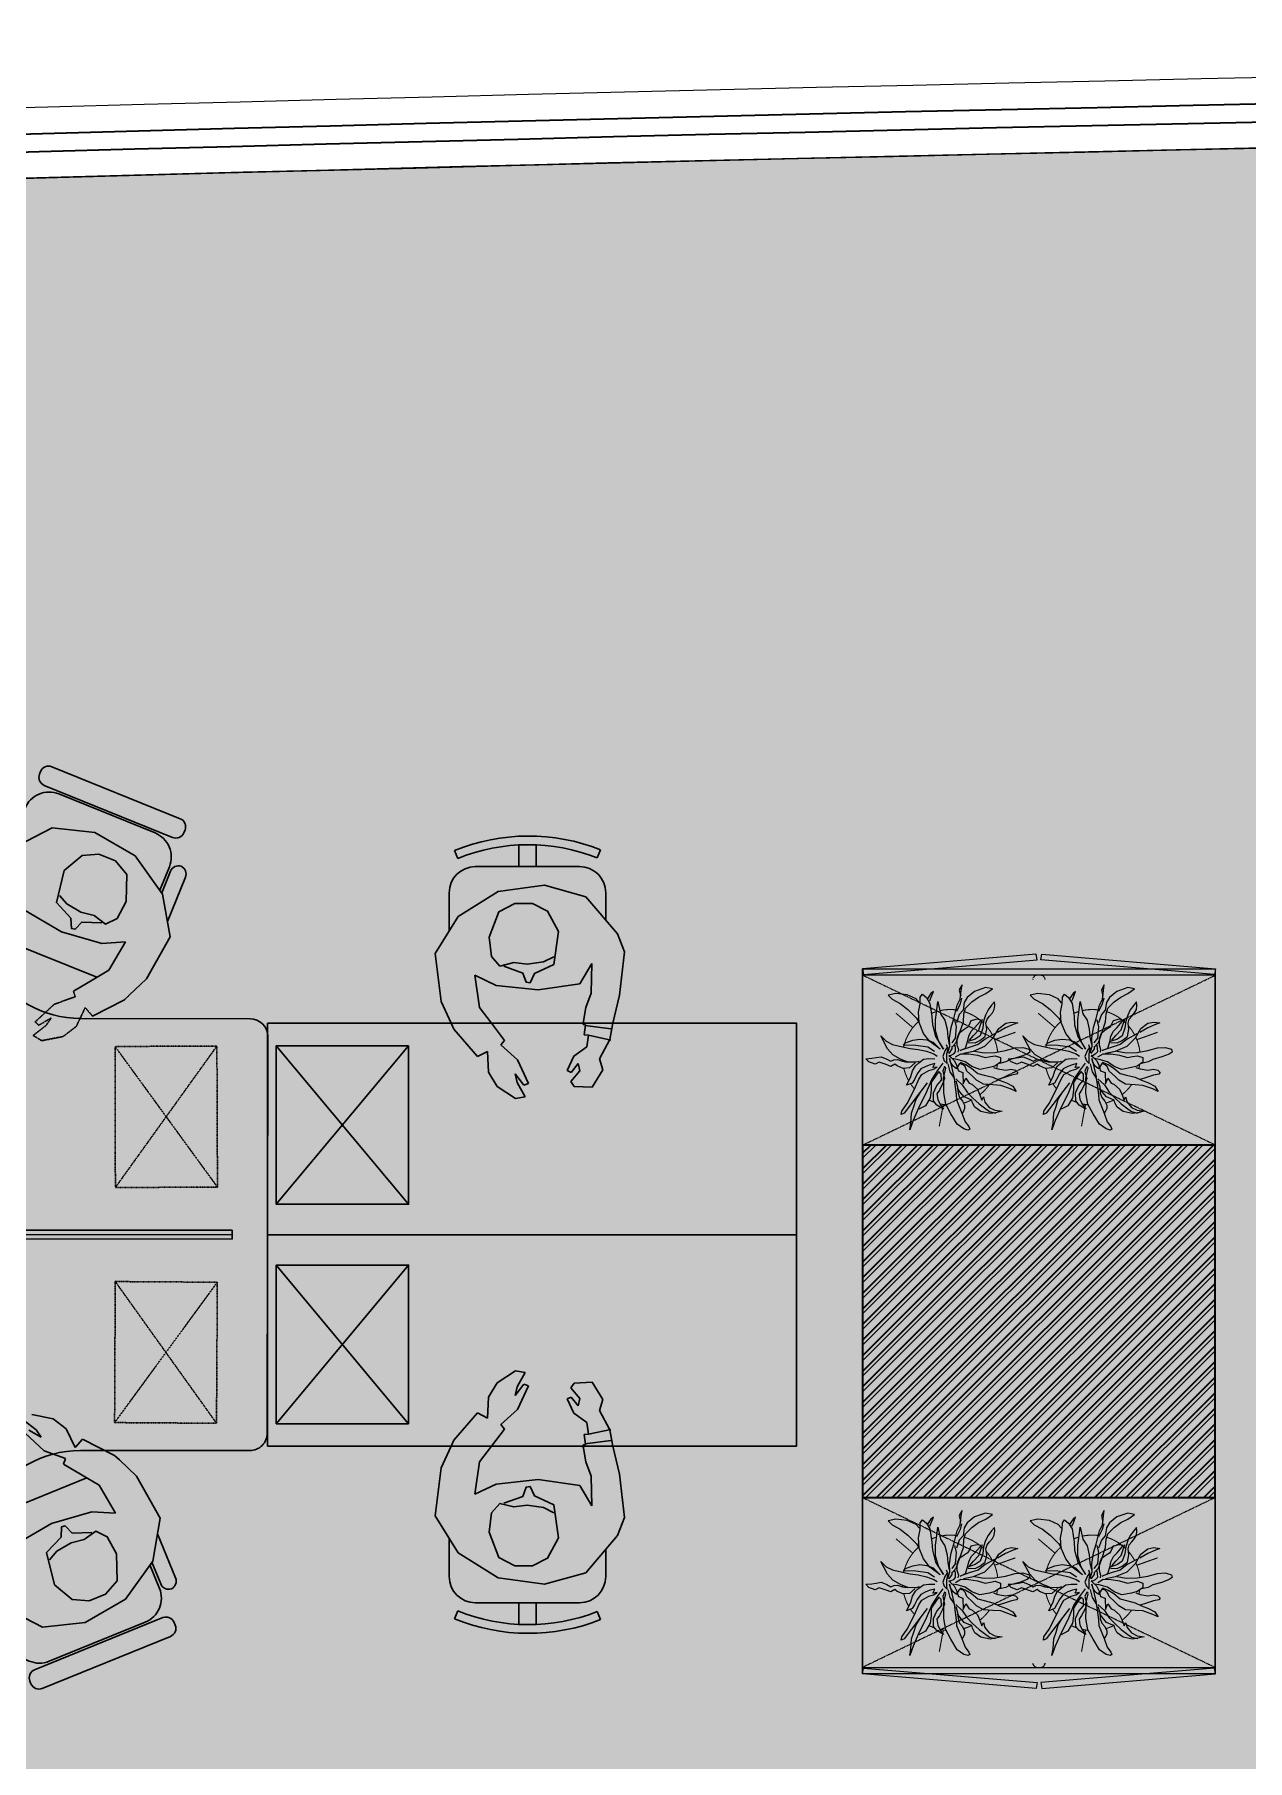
# Model space of a CAD drawing. Header units: millimetres. Extents: x 263321 to 4958806, y 33647 to 987811.
# Drawn here: x 2382403 to 2385843, y 500637 to 505533 of the extents above; entities that cross this region are included whole.
import ezdxf

# ---------------------------------------------------------------- set-up
doc = ezdxf.new("R2010")
doc.units = ezdxf.units.MM
for name, pattern in [('( Hidden )', [0.375, 0.25, -0.125]), ('HIDDEN', [0.375, 0.25, -0.125]), ('HIDDEN2', [0.1875, 0.125, -0.0625])]:
    doc.linetypes.add(name, pattern=pattern)
for name, color, linetype, lineweight in [('A-FURN-MODULAR', 6, 'Continuous', 18), ('A-FURN-TABLE-GROMMET', 7, 'Continuous', 9), ('A-INDOOR PLANTS', 84, 'Continuous', 5), ('A-PLAN-COLUMN', 3, 'Continuous', 0), ('A-PLAN-RCC-HATCH', 8, 'Continuous', 13), ('A-PLAN-THIN', 251, 'Continuous', 15), ('AI-FURN', 7, 'Continuous', 20), ('Base 7th & 9th', 250, 'Continuous', 35), ('FURNITURE', 30, 'Continuous', 5)]:
    doc.layers.add(name, color=color, linetype=linetype, lineweight=lineweight)
doc.layers.add('CH - MAN', color=8, linetype='Continuous')
doc.layers.add('FLOORING TOA', color=7, linetype='Continuous')

# ---------------------------------------------------------------- blocks, each defined once
blk = doc.blocks.new('bhguyfjhg')
at = {"layer": 'FURNITURE', "color": 8, "lineweight": 30, "ltscale": 5}
for p, q in [((566219.5, -9050.8), (565910, -8809.1)), ((565794.3, -8834), (565711, -8940.7)), ((565798.4, -8915.3), (565842.7, -8858.6)), ((565945.9, -8845.9), (566178, -9027)), ((565789.1, -8914.3), (565830.1, -8861.9)), ((564085.9, -9850.4), (564220.1, -9831.9)), ((564158.1, -9886.2), (564092.1, -9895.3)), ((564059.8, -10326.9), (564006.3, -9937.9)), ((564154.2, -9894.8), (564082.9, -9904.6)), ((564020.1, -9987.5), (564060.2, -10279.1))]:
    blk.add_line(p, q, dxfattribs=at)
at = {"layer": 'FURNITURE', "color": 20, "lineweight": 30}
for p, q in [((565286.4, -8857.1), (564312.2, -9419.7)), ((565595, -9291.4), (565354.7, -8875.4)), ((564534.1, -9903.8), (564293.9, -9488))]:
    blk.add_line(p, q, dxfattribs=at)
at = {"layer": 'FURNITURE', "color": 8, "lineweight": 30}
for p, q in [((565599.1, -9073.6, 0), (565668.9, -8956, 0)), ((565668.9, -8956, 0), (565784.9, -8913.9, 0)), ((565784.9, -8913.9, 0), (565917.4, -8927, 0)), ((565917.4, -8927, 0), (566031.9, -8993.5, 0)), ((566031.9, -8993.5, 0), (566103.8, -9091.4, 0)), ((565583.7, -9139, 0), (565599.1, -9073.6, 0)), ((565720.1, -9073.1, 0), (565674.2, -9153.4, 0)), ((565750, -9133.2, 0), (565720.1, -9073.1, 0)), ((566103.8, -9091.4, 0), (566110, -9229.1, 0)), ((565673.6, -9209.2, 0), (565674.2, -9153.4, 0)), ((565835.5, -9216.1, 0), (565750, -9133.2, 0)), ((565584.1, -9258.8, 0), (565579.3, -9157.5, 0)), ((565673.6, -9209.2, 0), (565672.9, -9270.5, 0)), ((565938.9, -9275, 0), (565835.5, -9216.1, 0)), ((564254.4, -9803.2, 0), (564159.8, -9882.4, 0)), ((564391.2, -9801.9, 0), (564254.4, -9803.2, 0)), ((564455.5, -9821.5, 0), (564391.2, -9801.9, 0)), ((564473.7, -9827, 0), (564455.5, -9821.5, 0)), ((564558.9, -9882, 0), (564473.7, -9827, 0)), ((564159.8, -9882.4, 0), (564104.5, -10003.5, 0)), ((564548.5, -9912.3, 0), (564558.9, -9882, 0)), ((564366.9, -9962.4, 0), (564330, -9906.3, 0)), ((564330, -9906.3, 0), (564422.4, -9907, 0)), ((564471, -9934.5, 0), (564422.4, -9907, 0)), ((564471, -9934.5, 0), (564524.4, -9964.7, 0)), ((564607.2, -9907.7, 0), (564548.5, -9912.3, 0)), ((564650.6, -9925.8, 0), (564607.2, -9907.7, 0)), ((564691.1, -9972.4, 0), (564650.6, -9925.8, 0)), ((564395.7, -10077.9, 0), (564366.9, -9962.4, 0)), ((564524.4, -9964.7, 0), (564535.2, -9952, 0)), ((564535.2, -9952, 0), (564584.1, -9993.3, 0)), ((564657.3, -10001.7, 0), (564622, -9981.1, 0)), ((564622, -9981.1, 0), (564647.3, -9983.3, 0)), ((564647.3, -9983.3, 0), (564690.5, -10000.8, 0)), ((564104.5, -10003.5, 0), (564104.5, -10135.9, 0)), ((564584.1, -9993.3, 0), (564654.2, -10015.1, 0)), ((564394.6, -10197, 0), (564395.7, -10077.9, 0)), ((564104.5, -10135.9, 0), (564153, -10247.3, 0)), ((564153, -10247.3, 0), (564269, -10321.8, 0))]:
    blk.add_line(p, q, dxfattribs=at)
at = {"layer": 'FURNITURE', "color": 20, "linetype": 'HIDDEN2', "lineweight": 30, "ltscale": 0.3}
for p, q in [((565334.6, -8995.6), (565130.7, -9445.5)), ((564987.2, -9194), (565477.8, -9246.6)), ((564753.6, -9329), (564554, -9780.2)), ((564408.1, -9530.7), (564899.7, -9579))]:
    blk.add_line(p, q, dxfattribs=at)
at = {"layer": 'FURNITURE', "color": 8, "linetype": '( Hidden )', "lineweight": 30, "ltscale": 2}
for p, q in [((565579.3, -9157.5, 0), (565583.7, -9139, 0)), ((565582, -9313.5, 0), (565615.5, -9265, 0)), ((565615.5, -9265, 0), (565584.1, -9258.8, 0)), ((565672.9, -9270.5, 0), (565656.5, -9273.5, 0)), ((565656.5, -9273.5, 0), (565667.6, -9336.5, 0)), ((565575.8, -9360.1, 0), (565582, -9313.5, 0)), ((565667.6, -9336.5, 0), (565651.3, -9408, 0)), ((565595.8, -9418.5, 0), (565575.8, -9360.1, 0)), ((565627.3, -9386.1, 0), (565620.7, -9432.2, 0)), ((565638.1, -9363.1, 0), (565627.3, -9386.1, 0)), ((565638.1, -9404, 0), (565638.1, -9363.1, 0)), ((565620.7, -9432.2, 0), (565595.8, -9418.5, 0)), ((565651.3, -9408, 0), (565638.1, -9404, 0))]:
    blk.add_line(p, q, dxfattribs=at)
at = {"layer": 'FURNITURE', "color": 18, "lineweight": 30, "ltscale": 5, "true_color": 0x000000}
blk.add_line((564860.1, -9218.7), (564838.5, -9231.3), dxfattribs=at)
at = {"layer": 'FURNITURE', "color": 20, "lineweight": 30, "ltscale": 5}
for p, q in [((565313.6, -10053.9), (564838.5, -9231.3)), ((565328.1, -10053.9), (564849.3, -9225)), ((565335.3, -10041.4), (564860.1, -9218.7))]:
    blk.add_line(p, q, dxfattribs=at)
at = {"layer": 'FURNITURE', "color": 8, "lineweight": 30, "ltscale": 5}
for points in [[(566254.8, -9005.5), (565945.3, -8763.9, 0.414214), (565910.8, -8768.1), (565905.7, -8774.6, 0.414214), (565910, -8809.1), (566219.5, -9050.8, 0.414214), (566253.9, -9046.5), (566259.1, -9040, 0.414214)], [(564003, -10334.7), (563949.5, -9945.7, -0.414214), (563970.4, -9918), (563978.7, -9916.9, -0.414214), (564006.3, -9937.9), (564059.8, -10326.9, -0.414214), (564038.8, -10354.6), (564030.6, -10355.7, -0.414214)]]:
    blk.add_lwpolyline(points, format="xyb", close=True, dxfattribs=at)
for points in [[(565789.1, -8914.3), (565830.1, -8861.9, 0.392119), (565827.3, -8828.6, 0.392119), (565794.3, -8834), (565711, -8940.7)], [(566107.7, -9236.7), (566190.7, -9130.3, 0.414214), (566178, -9027), (565945.9, -8845.9, 0.414214), (565842.7, -8858.6), (565798.4, -8915.3)], [(564158.1, -9886.2), (564092.1, -9895.3, -0.392119), (564064.8, -9876.2, -0.392119), (564085.9, -9850.4), (564220.1, -9831.9)], [(564276.7, -10323.6), (564143.1, -10342, -0.414214), (564060.2, -10279.1), (564020.1, -9987.5, -0.414214), (564082.9, -9904.6), (564154.2, -9894.8)]]:
    blk.add_lwpolyline(points, format="xyb", dxfattribs=at)
at = {"layer": 'FURNITURE', "color": 20, "linetype": 'HIDDEN2', "lineweight": 30, "ltscale": 0.3}
for points in [[(565334.6, -8995.6), (565477.8, -9246.6), (565130.7, -9445.5), (564987.2, -9194)], [(564408.1, -9530.7), (564554, -9780.2), (564899.7, -9579), (564753.6, -9329)]]:
    blk.add_lwpolyline(points, close=True, dxfattribs=at)
at = {"layer": 'FURNITURE', "color": 8, "lineweight": 30}
for points in [[(565928, -9169.3), (565896.4, -9163.6), (565856.1, -9140.2), (565828.9, -9112.7), (565791.9, -9096.5), (565789.5, -9060.3), (565818.4, -9013.7), (565884, -8973.9), (565933.4, -8983), (565973.2, -9014), (565993.7, -9057.1), (565982.4, -9122), (565914.4, -9187), (565855.5, -9173.2), (565829.8, -9186.5), (565822.3, -9178.8), (565830.7, -9152), (565800.5, -9104)], [(564308.7, -10134.4), (564319.7, -10104.2), (564319.7, -10057.6), (564309.6, -10020.3), (564314.1, -9980.2), (564284, -9959.9), (564229.2, -9961.5), (564161.9, -9998.2), (564144.9, -10045.5), (564151.8, -10095.5), (564178.7, -10134.9), (564240.5, -10157.7), (564330.9, -10131.6), (564348.5, -10073.7), (564372.9, -10058.2), (564370.1, -10047.8), (564342.6, -10041.5), (564316.4, -9991.4)]]:
    blk.add_lwpolyline(points, dxfattribs=at)
at = {"layer": 'FURNITURE', "color": 8, "lineweight": 30, "ltscale": 5}
for points in [[(565673.8, -9193.6), (565887.4, -9360.4)], [(564457.4, -9926.8), (564494.3, -10195.3)]]:
    blk.add_lwpolyline(points, dxfattribs=at)
at = {"layer": 'FURNITURE', "color": 20, "lineweight": 30}
for centre, start, end in [((565311.4, -8900.4), 30.0105, 120.0104), ((564337.2, -9463), 120.0104, 210.0105)]:
    blk.add_arc(centre, 50, start, end, dxfattribs=at)
at = {"layer": 'FURNITURE', "color": 8, "lineweight": 30}
for centre, start, end in [((565854.8, -9141.4), 210.0105, 270), ((564274.3, -10053.9), 329.9896, 30.0105)]:
    blk.add_arc(centre, 300, start, end, dxfattribs=at)
blk = doc.blocks.new('f')
at = {"layer": 'FURNITURE', "color": 20, "lineweight": 30}
for p, q in [((1771584.1, 166310.4, 0), (1770984.1, 166310.4, 0)), ((1771584.1, 166310.4, 0), (1772184.1, 166310.4, 0)), ((1771048, 165210.4, 0), (1771498, 164835.4, 0)), ((1771048, 164835.4, 0), (1771498, 165210.4, 0)), ((1772120.2, 165210.4, 0), (1771670.2, 164835.4, 0)), ((1772120.2, 164835.4, 0), (1771670.2, 165210.4, 0))]:
    blk.add_line(p, q, dxfattribs=at)
at = {"layer": 'FURNITURE', "color": 8, "lineweight": 30}
for p, q in [((1770730.5, 165802.9, 0), (1770781.9, 165822.6, 0)), ((1770781.9, 165822.6, 0), (1770904.7, 165808.8, 0)), ((1772386.4, 165822.6, 0), (1772263.6, 165808.8, 0)), ((1772437.7, 165802.9, 0), (1772386.4, 165822.6, 0)), ((1770614.1, 165769.7, 0), (1770691.6, 165769.7, 0)), ((1770625.4, 165713.1, 0), (1770730.5, 165802.9, 0)), ((1770984.1, 165790.2, 0), (1770904.7, 165808.8, 0)), ((1770984.1, 165790.2, 0), (1770999.5, 165786.6, 0)), ((1770999.5, 165786.6, 0), (1771030.5, 165781.7, 0)), ((1771030.5, 165781.7, 0), (1771085.1, 165752.3, 0)), ((1772137.7, 165781.7, 0), (1772083.2, 165752.3, 0)), ((1772168.8, 165786.6, 0), (1772137.7, 165781.7, 0)), ((1772184.1, 165790.2, 0), (1772168.8, 165786.6, 0)), ((1772184.1, 165790.2, 0), (1772263.6, 165808.8, 0)), ((1772542.8, 165713.1, 0), (1772437.7, 165802.9, 0)), ((1772554.1, 165769.7, 0), (1772476.6, 165769.7, 0)), ((1770814.7, 165730.1, 0), (1770899.2, 165728.8, 0)), ((1770899.2, 165728.8, 0), (1770939.6, 165713.4, 0)), ((1771018.5, 165721.1, 0), (1771017.3, 165708.8, 0)), ((1771051.4, 165716.6, 0), (1771018.5, 165721.1, 0)), ((1771078, 165678.8, 0), (1771051.4, 165716.6, 0)), ((1771085.1, 165752.3, 0), (1771116.9, 165761.5, 0)), ((1771116.9, 165761.5, 0), (1771165.8, 165730.8, 0)), ((1771165.8, 165730.8, 0), (1771163.4, 165680.4, 0)), ((1772051.4, 165761.5, 0), (1772002.5, 165730.8, 0)), ((1772002.5, 165730.8, 0), (1772004.9, 165680.4, 0)), ((1772083.2, 165752.3, 0), (1772051.4, 165761.5, 0)), ((1772090.3, 165678.8, 0), (1772116.9, 165716.6, 0)), ((1772116.9, 165716.6, 0), (1772149.8, 165721.1, 0)), ((1772149.8, 165721.1, 0), (1772151, 165708.8, 0)), ((1772269.1, 165728.8, 0), (1772228.7, 165713.4, 0)), ((1772353.6, 165730.1, 0), (1772269.1, 165728.8, 0)), ((1770540.1, 165399.7, 0), (1770540.1, 165695.7, 0)), ((1770592.4, 165595.8, 0), (1770625.4, 165713.1, 0)), ((1770872.3, 165696, 0), (1770889.7, 165577.9, 0)), ((1770984.1, 165705.9, 0), (1770939.6, 165713.4, 0)), ((1770988, 165706.1, 0), (1770983.4, 165705.9, 0)), ((1770988.6, 165712.3, 0), (1770988, 165706.1, 0)), ((1771017.3, 165708.8, 0), (1770988.6, 165712.3, 0)), ((1771118.1, 165660.1, 0), (1771078, 165678.8, 0)), ((1771119.8, 165696.4, 0), (1771099, 165691.6, 0)), ((1771099, 165691.6, 0), (1771123.6, 165671.3, 0)), ((1771123.6, 165671.3, 0), (1771118.1, 165660.1, 0)), ((1771149.5, 165671.2, 0), (1771119.8, 165696.4, 0)), ((1771163.4, 165680.4, 0), (1771149.5, 165671.2, 0)), ((1772004.9, 165680.4, 0), (1772018.8, 165671.2, 0)), ((1772018.8, 165671.2, 0), (1772048.4, 165696.4, 0)), ((1772069.3, 165691.6, 0), (1772044.7, 165671.3, 0)), ((1772044.7, 165671.3, 0), (1772050.1, 165660.1, 0)), ((1772048.4, 165696.4, 0), (1772069.3, 165691.6, 0)), ((1772050.1, 165660.1, 0), (1772090.3, 165678.8, 0)), ((1772151, 165708.8, 0), (1772179.7, 165712.3, 0)), ((1772179.7, 165712.3, 0), (1772180.3, 165706.1, 0)), ((1772180.3, 165706.1, 0), (1772184.8, 165705.9, 0)), ((1772184.1, 165705.9, 0), (1772228.7, 165713.4, 0)), ((1772295.9, 165696, 0), (1772278.6, 165577.9, 0)), ((1772575.8, 165595.8, 0), (1772542.8, 165713.1, 0)), ((1772628.1, 165399.7, 0), (1772628.1, 165695.7, 0)), ((1770610.5, 165464.2, 0), (1770592.4, 165595.8, 0)), ((1770889.7, 165577.9, 0), (1770876.9, 165459.2, 0)), ((1772278.6, 165577.9, 0), (1772291.4, 165459.2, 0)), ((1772557.7, 165464.2, 0), (1772575.8, 165595.8, 0)), ((1771088.4, 165519.6, 0), (1771155.1, 165550.8, 0)), ((1771160, 165537.9, 0), (1771127.7, 165512.6, 0)), ((1771152.6, 165518.3, 0), (1771193.1, 165541.5, 0)), ((1771155.1, 165550.8, 0), (1771160, 165537.9, 0)), ((1771193.1, 165541.5, 0), (1771197.6, 165513.4, 0)), ((1771975.1, 165541.5, 0), (1771970.7, 165513.4, 0)), ((1772015.7, 165518.3, 0), (1771975.1, 165541.5, 0)), ((1772013.2, 165550.8, 0), (1772008.2, 165537.9, 0)), ((1772008.2, 165537.9, 0), (1772040.5, 165512.6, 0)), ((1772079.8, 165519.6, 0), (1772013.2, 165550.8, 0)), ((1770984.1, 165445.7, 0), (1771033, 165483, 0)), ((1771033, 165483, 0), (1771045.5, 165471.8, 0)), ((1771045.5, 165471.8, 0), (1771088.4, 165519.6, 0)), ((1771127.7, 165512.6, 0), (1771152.6, 165518.3, 0)), ((1771197.6, 165513.4, 0), (1771163.8, 165461.6, 0)), ((1771970.7, 165513.4, 0), (1772004.5, 165461.6, 0)), ((1772040.5, 165512.6, 0), (1772015.7, 165518.3, 0)), ((1772122.7, 165471.8, 0), (1772079.8, 165519.6, 0)), ((1772135.3, 165483, 0), (1772122.7, 165471.8, 0)), ((1772184.1, 165445.7, 0), (1772135.3, 165483, 0)), ((1770682, 165351.4, 0), (1770610.5, 165464.2, 0)), ((1770876.9, 165459.2, 0), (1770847.8, 165398.5, 0)), ((1770984.1, 165445.7, 0), (1770939.6, 165411.7, 0)), ((1771123.1, 165437.7, 0), (1771064.1, 165434.2, 0)), ((1771064.1, 165434.2, 0), (1771078.6, 165405.6, 0)), ((1771163.8, 165461.6, 0), (1771123.1, 165437.7, 0)), ((1772004.5, 165461.6, 0), (1772045.1, 165437.7, 0)), ((1772045.1, 165437.7, 0), (1772104.2, 165434.2, 0)), ((1772104.2, 165434.2, 0), (1772089.7, 165405.6, 0)), ((1772184.1, 165445.7, 0), (1772228.7, 165411.7, 0)), ((1772291.4, 165459.2, 0), (1772320.4, 165398.5, 0)), ((1772486.2, 165351.4, 0), (1772557.7, 165464.2, 0)), ((1770847.8, 165398.5, 0), (1770939.6, 165411.7, 0)), ((1771078.6, 165405.6, 0), (1771001.4, 165339.3, 0)), ((1772089.7, 165405.6, 0), (1772166.8, 165339.3, 0)), ((1772320.4, 165398.5, 0), (1772228.7, 165411.7, 0)), ((1770723.1, 165325.7, 0), (1770614.1, 165325.7, 0)), ((1770786.9, 165285.7, 0), (1770682, 165351.4, 0)), ((1770984.1, 165331.3, 0), (1770922.9, 165303.1, 0)), ((1771001.4, 165339.3, 0), (1770984.1, 165331.3, 0)), ((1772166.8, 165339.3, 0), (1772184.1, 165331.3, 0)), ((1772184.1, 165331.3, 0), (1772245.3, 165303.1, 0)), ((1772381.4, 165285.7, 0), (1772486.2, 165351.4, 0)), ((1772445.2, 165325.7, 0), (1772554.1, 165325.7, 0)), ((1770922.9, 165303.1, 0), (1770786.9, 165285.7, 0)), ((1772245.3, 165303.1, 0), (1772381.4, 165285.7, 0))]:
    blk.add_line(p, q, dxfattribs=at)
at = {"layer": 'FURNITURE', "color": 20, "lineweight": 30, "elevation": 0}
for points in [[(1770984.1, 164810.4), (1770984.1, 166310.4), (1771584.1, 166310.4), (1771584.1, 164810.4)], [(1772184.1, 164810.4), (1772184.1, 166310.4), (1771584.1, 166310.4), (1771584.1, 164810.4)], [(1771048, 165210.4), (1771048, 164835.4), (1771498, 164835.4), (1771498, 165210.4)], [(1772120.2, 165210.4), (1772120.2, 164835.4), (1771670.2, 164835.4), (1771670.2, 165210.4)]]:
    blk.add_lwpolyline(points, close=True, dxfattribs=at)
at = {"layer": 'FURNITURE', "color": 8, "lineweight": 30, "elevation": 0}
for points in [[(1770990.9, 165710.8), (1770999.9, 165784.7)], [(1771018.5, 165721.1), (1771032, 165784)], [(1772149.8, 165721.1), (1772136.3, 165784)], [(1772177.4, 165710.8), (1772168.3, 165784.7)], [(1770492.3, 165755.2), (1770515.2, 165745.9)], [(1770872.3, 165696), (1770814.7, 165730.1)], [(1772295.9, 165696), (1772353.6, 165730.1)], [(1772676, 165755.2), (1772653.1, 165745.9)], [(1770795.6, 165622.2), (1770810.5, 165593.7), (1770817, 165547.3), (1770812, 165508.9), (1770822, 165469.7), (1770794.9, 165445.4), (1770740.2, 165439.5), (1770668.2, 165466.7), (1770644.9, 165511.5), (1770644.9, 165562.1), (1770666.3, 165604.9), (1770724.6, 165636), (1770817.9, 165622.4), (1770843.4, 165567.3), (1770869.8, 165555.2), (1770868.3, 165544.5), (1770841.9, 165534.5), (1770822.7, 165481.1)], [(1772372.7, 165622.2), (1772357.7, 165593.7), (1772351.3, 165547.3), (1772356.3, 165508.9), (1772346.3, 165469.7), (1772373.4, 165445.4), (1772428.1, 165439.5), (1772500, 165466.7), (1772523.3, 165511.5), (1772523.3, 165562.1), (1772502, 165604.9), (1772443.6, 165636), (1772350.3, 165622.4), (1772324.9, 165567.3), (1772298.5, 165555.2), (1772299.9, 165544.5), (1772326.3, 165534.5), (1772345.6, 165481.1)], [(1770478.1, 165572.5), (1770540.1, 165572.5)], [(1772690.2, 165572.5), (1772628.1, 165572.5)], [(1770478.1, 165523.2), (1770540.1, 165523.2)], [(1772690.2, 165523.2), (1772628.1, 165523.2)], [(1770494.3, 165341), (1770517.2, 165350.3)], [(1772673.9, 165341), (1772651.1, 165350.3)]]:
    blk.add_lwpolyline(points, dxfattribs=at)
for points in [[(1770983.4, 165705.9, -0.034638), (1770984.1, 165695.7), (1770984.1, 165445.7)], [(1772184.8, 165705.9, 0.034638), (1772184.1, 165695.7), (1772184.1, 165445.7)]]:
    blk.add_lwpolyline(points, format="xyb", dxfattribs=at)
at = {"layer": 'FURNITURE', "color": 8, "lineweight": 30}
for centre, radius, start, end in [((1770614.1, 165695.7), 74, 90.0001, 180.0001), ((1772554.1, 165695.7), 74, 359.9999, 89.9999), ((1771010.5, 165550.6), 557.1, 158.458, 202.0994), ((1771010.5, 165550.6), 532.5, 158.4839, 202.0994), ((1772157.7, 165550.6), 532.5, 337.9006, 21.5161), ((1772157.7, 165550.6), 557.1, 337.9006, 21.542), ((1770614.1, 165399.7), 74, 180.0001, 270.0001), ((1772554.1, 165399.7), 74, 269.9999, 359.9999)]:
    blk.add_arc(centre, radius, start, end, dxfattribs=at)
blk = doc.blocks.new('ergersysr')
at = {"layer": 'A-FURN-TABLE-GROMMET'}
blk.add_lwpolyline([(1768270.6, 476736.1), (1768270.6, 477236.1), (1769270.6, 477236.1), (1769270.6, 476736.1)], close=True, dxfattribs=at)
at = {"layer": 'AI-FURN', "color": 8, "linetype": 'HIDDEN', "ltscale": 0.1}
for p, q in [((1769270.6, 477236.1), (1768270.6, 476754.6)), ((1768270.6, 477236.1), (1769270.6, 476754.6))]:
    blk.add_line(p, q, dxfattribs=at)
at = {"layer": 'AI-FURN'}
blk.add_lwpolyline([(1769270.6, 477236.1), (1768270.6, 477236.1), (1768270.6, 476754.6), (1769270.6, 476754.6)], close=True, dxfattribs=at)
at = {"layer": 'AI-FURN', "color": 1}
for points in [[(1768272.8, 476752.5), (1768765.1, 476711.2), (1768762.3, 476694.7), (1768270, 476736.1)], [(1769268.4, 476752.5), (1768776.1, 476711.2), (1768778.9, 476694.7), (1769271.2, 476736.1)]]:
    blk.add_lwpolyline(points, close=True, dxfattribs=at)
at = {"layer": 'AI-FURN', "color": 8, "linetype": 'HIDDEN', "ltscale": 0.1}
for centre, start, end in [((1768765.7, 476767.3), 181.9075, 270.9727), ((1768775.5, 476767.3), 269.0273, 358.0925)]:
    blk.add_arc(centre, 12.7, start, end, dxfattribs=at)
blk = doc.blocks.new('PLANT_10')
at = {"layer": 'A-INDOOR PLANTS', "linetype": 'ByBlock', "lineweight": -2}
for p, q in [((13664.3, 7933.64), (13665.55, 7933.86)), ((13665.52, 7932.8), (13664.3, 7933.64)), ((13665.55, 7933.86), (13667.57, 7933.17)), ((13669.84, 7934.37), (13670.24, 7933.69)), ((13670, 7933.37), (13669.84, 7934.37)), ((13670.17, 7931.75), (13670, 7933.37)), ((13670.38, 7933.32), (13670.09, 7932.38)), ((13670.24, 7933.69), (13670.38, 7933.32)), ((13663.89, 7930.62), (13663.94, 7931.25)), ((13663.98, 7929.88), (13663.89, 7930.62)), ((13663.94, 7931.25), (13664.46, 7930.64)), ((13664.46, 7930.64), (13665.11, 7929.79)), ((13666.85, 7932.15), (13665.52, 7932.8)), ((13668.06, 7931.25), (13666.85, 7932.15)), ((13667.57, 7933.17), (13668.91, 7932.09)), ((13669.22, 7930.1), (13668.06, 7931.25)), ((13668.91, 7932.09), (13669.44, 7931.17)), ((13669.5, 7929.11), (13669.22, 7930.1)), ((13669.44, 7931.17), (13669.67, 7929.74)), ((13669.92, 7931.93), (13670.2, 7930.88)), ((13670.71, 7930.64), (13670.17, 7931.75)), ((13670.2, 7930.88), (13670.87, 7929.52)), ((13671.34, 7928.22), (13670.71, 7930.64)), ((13674.25, 7931.31), (13673.75, 7929.11)), ((13674.5, 7929.32), (13674.25, 7931.31)), ((13675.61, 7931.79), (13675.07, 7933.15)), ((13675.07, 7933.15), (13675.52, 7932.79)), ((13675.7, 7930.98), (13675.33, 7928.59)), ((13675.52, 7932.79), (13676.24, 7931.75)), ((13675.74, 7931.48), (13675.61, 7931.79)), ((13676.35, 7932.06), (13675.7, 7930.98)), ((13677.08, 7932.65), (13676.35, 7932.06)), ((13677.47, 7932.1), (13677.08, 7932.65)), ((13677.51, 7930.91), (13677.47, 7932.1)), ((13677.81, 7929.36), (13677.51, 7930.91)), ((13677.63, 7931.1), (13678.23, 7931.81)), ((13678.23, 7931.81), (13679.84, 7932.55)), ((13681.13, 7930.96), (13679.73, 7929.85)), ((13679.84, 7932.55), (13681.95, 7932.8)), ((13682.61, 7931.75), (13681.13, 7930.96)), ((13681.95, 7932.8), (13683.34, 7932.46)), ((13683.34, 7932.46), (13682.61, 7931.75)), ((13660.8, 7927.59), (13659.68, 7927.43)), ((13659.68, 7927.43), (13660.5, 7927.14)), ((13660.5, 7927.14), (13661.89, 7926.5)), ((13661.87, 7927.37), (13660.8, 7927.59)), ((13663.15, 7926.41), (13661.87, 7927.37)), ((13664.31, 7929.26), (13663.98, 7929.88)), ((13664.83, 7928.65), (13664.31, 7929.26)), ((13665.28, 7928.1), (13664.83, 7928.65)), ((13665.11, 7929.79), (13665.57, 7928.86)), ((13665.49, 7927.36), (13665.28, 7928.1)), ((13665.34, 7926.29), (13665.49, 7927.36)), ((13665.57, 7928.86), (13665.92, 7927.75)), ((13665.92, 7927.75), (13666.08, 7926.44)), ((13666.78, 7926.15), (13666.1, 7928.13)), ((13666.41, 7927.95), (13667.1, 7928.09)), ((13666.55, 7927.7), (13666.41, 7927.95)), ((13667.52, 7926.61), (13666.55, 7927.7)), ((13667.1, 7928.09), (13668.23, 7927.82)), ((13668.23, 7927.82), (13668.63, 7926.95)), ((13668.63, 7926.95), (13668.89, 7926.59)), ((13669.61, 7927.61), (13669.5, 7929.11)), ((13670.3, 7925.56), (13669.61, 7927.61)), ((13669.67, 7929.74), (13670.38, 7928.94)), ((13670.38, 7928.94), (13670.87, 7927.46)), ((13671.22, 7927.97), (13670.89, 7926.71)), ((13671.83, 7926.61), (13671.34, 7928.22)), ((13672.98, 7927.9), (13672.59, 7926.26)), ((13673.75, 7929.11), (13672.98, 7927.9)), ((13674.66, 7928.01), (13674.5, 7929.32)), ((13674.66, 7926.07), (13674.66, 7928.01)), ((13675.25, 7927.09), (13674.69, 7924.95)), ((13675.33, 7928.59), (13675.25, 7927.09)), ((13676.86, 7925.51), (13677.68, 7927.48)), ((13677.68, 7927.48), (13677.81, 7929.36)), ((13678.15, 7928.3), (13677.74, 7927.54)), ((13679.73, 7929.85), (13678.15, 7928.3)), ((13661.89, 7926.5), (13663.36, 7925.67)), ((13664.14, 7924.69), (13663.15, 7926.41)), ((13663.93, 7925.43), (13665.64, 7924.49)), ((13665.68, 7923.17), (13664.14, 7924.69)), ((13665.63, 7924.92), (13665.34, 7926.29)), ((13666.59, 7924.2), (13665.63, 7924.92)), ((13665.64, 7924.49), (13666.92, 7923.46)), ((13666.08, 7926.44), (13666.56, 7925.08)), ((13666.56, 7925.08), (13667.46, 7924.48)), ((13667.48, 7923.79), (13666.59, 7924.2)), ((13667.75, 7925.11), (13666.78, 7926.15)), ((13667.46, 7924.48), (13668.78, 7924.02)), ((13668.73, 7923.83), (13667.48, 7923.79)), ((13668.16, 7925.94), (13667.52, 7926.61)), ((13668.46, 7924.26), (13667.75, 7925.11)), ((13668.63, 7925.01), (13668.16, 7925.94)), ((13668.78, 7924.21), (13668.63, 7925.01)), ((13669.19, 7922.84), (13668.78, 7924.21)), ((13668.89, 7926.59), (13669.47, 7926.23)), ((13669.47, 7926.23), (13670.42, 7925.51)), ((13670.91, 7923.83), (13670.3, 7925.56)), ((13670.42, 7925.51), (13670.77, 7924.58)), ((13670.77, 7924.58), (13670.8, 7923.45)), ((13670.89, 7926.71), (13671.08, 7924.65)), ((13671.43, 7923.29), (13670.91, 7923.83)), ((13671.08, 7924.65), (13671.73, 7923.79)), ((13672.14, 7924.62), (13671.83, 7926.61)), ((13672.06, 7923.18), (13672.14, 7924.62)), ((13672.45, 7924.82), (13672.17, 7923.5)), ((13672.59, 7926.26), (13672.45, 7924.82)), ((13674.69, 7924.95), (13673.26, 7922.65)), ((13673.26, 7922.65), (13674.15, 7924.18)), ((13673.83, 7922.61), (13675.72, 7924.04)), ((13675.1, 7923.9), (13673.83, 7922.61)), ((13674.15, 7924.18), (13674.66, 7926.07)), ((13676.27, 7924.31), (13675.1, 7923.9)), ((13675.72, 7924.04), (13676.86, 7925.51)), ((13677.52, 7924.47), (13676.27, 7924.31)), ((13678.84, 7924.26), (13677.52, 7924.47)), ((13680.16, 7923.8), (13678.84, 7924.26)), ((13680.55, 7923.37), (13680.16, 7923.8)), ((13683.72, 7924.1), (13682.55, 7923.5)), ((13683.45, 7922.71), (13684.69, 7925.06)), ((13684.69, 7925.06), (13683.72, 7924.1)), ((13657.58, 7922.61), (13657.47, 7922.11)), ((13657.47, 7922.11), (13657.98, 7921.75)), ((13658.75, 7922.96), (13657.58, 7922.61)), ((13657.98, 7921.75), (13659.37, 7921.23)), ((13660.13, 7922.88), (13658.75, 7922.96)), ((13659.37, 7921.23), (13661.01, 7920.78)), ((13661.89, 7922.37), (13660.13, 7922.88)), ((13661.01, 7920.78), (13661.83, 7920.31)), ((13663.84, 7922.05), (13661.89, 7922.37)), ((13663.8, 7921.43), (13662.81, 7921.09)), ((13662.81, 7921.09), (13662.83, 7920.27)), ((13664.68, 7921.27), (13663.8, 7921.43)), ((13665.78, 7921.99), (13663.84, 7922.05)), ((13665.62, 7921.11), (13664.68, 7921.27)), ((13667.05, 7921.53), (13665.62, 7921.11)), ((13667.77, 7922.3), (13665.68, 7923.17)), ((13667.58, 7922.29), (13665.78, 7921.99)), ((13666.92, 7923.46), (13668.56, 7922.95)), ((13668.6, 7921.76), (13667.05, 7921.53)), ((13669.6, 7921.92), (13667.77, 7922.3)), ((13668.56, 7922.95), (13670.21, 7922.37)), ((13670.04, 7921.8), (13668.6, 7921.76)), ((13670.21, 7922.37), (13669.19, 7922.84)), ((13669.27, 7920.34), (13670.76, 7920.76)), ((13671.05, 7921.21), (13670.04, 7921.8)), ((13670.8, 7923.45), (13670.51, 7922.57)), ((13670.51, 7922.57), (13670.59, 7922.07)), ((13670.76, 7920.76), (13671.63, 7920.91)), ((13671.26, 7920.59), (13670.79, 7919.64)), ((13671.13, 7922.84), (13671.09, 7922.15)), ((13671.09, 7922.15), (13671.48, 7921.72)), ((13671.18, 7923.34), (13671.13, 7922.84)), ((13671.62, 7923.1), (13671.18, 7923.34)), ((13671.81, 7921.11), (13671.26, 7920.59)), ((13671.48, 7921.72), (13671.99, 7921.43)), ((13671.64, 7922.67), (13671.62, 7923.1)), ((13672.22, 7921.87), (13671.64, 7922.67)), ((13672.13, 7920.93), (13671.68, 7919.17)), ((13672.23, 7921.5), (13671.81, 7921.11)), ((13671.96, 7920.24), (13672.13, 7920.93)), ((13671.99, 7921.43), (13672.23, 7921.5)), ((13672.41, 7921.94), (13672.06, 7923.18)), ((13672.39, 7922.69), (13672.67, 7923.45)), ((13672.6, 7921.76), (13672.39, 7922.69)), ((13672.5, 7923.07), (13672.96, 7922.33)), ((13672.59, 7920.01), (13672.63, 7920.7)), ((13672.63, 7920.7), (13672.6, 7921.76)), ((13672.96, 7922.33), (13673.37, 7921.28)), ((13673.37, 7921.28), (13673.08, 7920.52)), ((13674.98, 7921.77), (13674.36, 7921.37)), ((13675.88, 7920.92), (13674.81, 7920.89)), ((13674.9, 7922.2), (13676.06, 7922.99)), ((13676.34, 7922.25), (13674.98, 7921.77)), ((13676.88, 7920.82), (13675.88, 7920.92)), ((13676.06, 7922.99), (13678.3, 7923.31)), ((13677.83, 7922.6), (13676.34, 7922.25)), ((13677.71, 7920.16), (13676.88, 7920.82)), ((13679.32, 7922.77), (13677.83, 7922.6)), ((13678.3, 7923.31), (13680.55, 7923.37)), ((13681.24, 7923.21), (13679.32, 7922.77)), ((13679.71, 7920.28), (13681.07, 7920.83)), ((13681.63, 7920.72), (13680.7, 7920.44)), ((13681.07, 7920.83), (13682.48, 7921.62)), ((13682.55, 7923.5), (13681.24, 7923.21)), ((13682.32, 7920.68), (13681.63, 7920.72)), ((13682.83, 7920.44), (13682.32, 7920.68)), ((13682.48, 7921.62), (13683.45, 7922.71)), ((13683.57, 7920.84), (13682.83, 7920.44)), ((13684.62, 7921.25), (13683.57, 7920.84)), ((13685.5, 7921.09), (13684.62, 7921.25)), ((13686.31, 7920.99), (13685.5, 7921.09)), ((13687.38, 7920.89), (13686.31, 7920.99)), ((13686.83, 7920.31), (13687.38, 7920.89)), ((13660.07, 7918.81), (13659.64, 7918.36)), ((13659.64, 7918.36), (13659.9, 7918.06)), ((13659.9, 7918.06), (13660.84, 7917.9)), ((13660.87, 7918.96), (13660.07, 7918.81)), ((13660.84, 7917.9), (13662.11, 7917.44)), ((13661.88, 7918.81), (13660.87, 7918.96)), ((13661.83, 7920.31), (13663.03, 7920.03)), ((13663.31, 7919.04), (13661.88, 7918.81)), ((13662.83, 7920.27), (13663.86, 7919.55)), ((13664.23, 7917.5), (13663.06, 7916.97)), ((13664.11, 7919.31), (13663.31, 7919.04)), ((13663.86, 7919.55), (13664.86, 7919.27)), ((13665.78, 7917.92), (13664.23, 7917.5)), ((13664.86, 7919.27), (13666.62, 7918.95)), ((13666.96, 7918.21), (13665.78, 7917.92)), ((13666.62, 7918.95), (13668.04, 7919.49)), ((13668.12, 7919.18), (13666.96, 7918.21)), ((13667.18, 7916.97), (13667.91, 7917.68)), ((13667.91, 7917.68), (13668.95, 7918.64)), ((13668.04, 7919.49), (13669.27, 7920.34)), ((13669.16, 7919.84), (13668.12, 7919.18)), ((13668.95, 7918.64), (13669.3, 7919.47)), ((13670.21, 7920.25), (13669.16, 7919.84)), ((13669.3, 7919.47), (13669.66, 7919.79)), ((13669.7, 7918.36), (13669.64, 7916.29)), ((13669.66, 7919.79), (13670.28, 7920)), ((13670.51, 7918.69), (13669.7, 7918.36)), ((13670.28, 7920), (13670.74, 7919.32)), ((13670.74, 7919.32), (13670.51, 7918.69)), ((13670.79, 7919.64), (13670.87, 7919.02)), ((13670.87, 7919.02), (13671.48, 7919.53)), ((13672.07, 7918.49), (13671.3, 7917.34)), ((13671.68, 7919.17), (13671.35, 7917.59)), ((13671.48, 7919.53), (13671.96, 7920.24)), ((13672.41, 7919.94), (13672.07, 7918.49)), ((13673.08, 7920.52), (13672.59, 7920.01)), ((13672.59, 7920.01), (13672.59, 7920.01)), ((13672.8, 7919.26), (13673.05, 7919.46)), ((13673.23, 7917.34), (13672.81, 7919.14)), ((13673.05, 7919.46), (13673.38, 7918.65)), ((13673.38, 7918.65), (13673.05, 7917.27)), ((13673.34, 7920.09), (13674.25, 7918.87)), ((13673.62, 7916.97), (13673.65, 7918.1)), ((13673.65, 7918.1), (13674.07, 7918.55)), ((13674.07, 7918.55), (13674.59, 7917.88)), ((13674.25, 7918.87), (13675.37, 7917.15)), ((13674.36, 7919.37), (13675.18, 7919.27)), ((13675.06, 7918.96), (13674.36, 7919.37)), ((13674.59, 7917.88), (13675.45, 7916.53)), ((13674.84, 7920.01), (13675.66, 7919.79)), ((13675.18, 7919.27), (13674.84, 7920.01)), ((13675.88, 7918.73), (13675.06, 7918.96)), ((13675.66, 7919.79), (13676.48, 7919.5)), ((13677.21, 7918.02), (13675.88, 7918.73)), ((13676.48, 7919.5), (13677.37, 7919.03)), ((13677.74, 7917.16), (13677.21, 7918.02)), ((13677.37, 7919.03), (13678.02, 7918.11)), ((13677.64, 7920.41), (13678.21, 7920.24)), ((13678.35, 7919.62), (13677.71, 7920.16)), ((13678.02, 7918.11), (13678.55, 7917.12)), ((13678.21, 7920.24), (13679.71, 7920.28)), ((13678.88, 7918.7), (13678.35, 7919.62)), ((13678.4, 7920.12), (13679.43, 7919.21)), ((13679.16, 7917.64), (13678.88, 7918.7)), ((13679.63, 7916.72), (13679.16, 7917.64)), ((13679.43, 7919.21), (13680.56, 7919.12)), ((13680.7, 7920.44), (13679.83, 7920.29)), ((13680.56, 7919.12), (13681.67, 7919.59)), ((13681.67, 7919.59), (13682.09, 7919.92)), ((13682.09, 7919.92), (13682.86, 7919.5)), ((13682.86, 7919.5), (13683.72, 7919.84)), ((13683.72, 7919.84), (13684.96, 7920.26)), ((13684.96, 7920.26), (13685.72, 7919.9)), ((13685.72, 7919.9), (13686.83, 7920.31)), ((13660.59, 7915.89), (13660, 7914.93)), ((13660, 7914.93), (13660.98, 7915.4)), ((13661.76, 7916.49), (13660.59, 7915.89)), ((13660.98, 7915.4), (13662.78, 7916.02)), ((13663.06, 7916.97), (13661.76, 7916.49)), ((13662.11, 7917.44), (13663.3, 7917.1)), ((13662.78, 7916.02), (13664.21, 7916.12)), ((13664.21, 7916.12), (13665.96, 7916.24)), ((13665.96, 7916.24), (13667.18, 7916.97)), ((13666.64, 7914.45), (13666.23, 7913.31)), ((13667.05, 7915.34), (13666.64, 7914.45)), ((13668.08, 7916.24), (13667.05, 7915.34)), ((13668.94, 7914.77), (13667.91, 7913.74)), ((13668.57, 7916.44), (13668.08, 7916.24)), ((13669.17, 7917.34), (13668.57, 7916.44)), ((13669.83, 7916.11), (13668.94, 7914.77)), ((13669.64, 7916.29), (13669.17, 7917.34)), ((13669.46, 7913.91), (13670.25, 7914.87)), ((13670.99, 7917.21), (13669.83, 7916.11)), ((13670.25, 7914.87), (13670.67, 7915.51)), ((13670.57, 7914.63), (13670.28, 7913.81)), ((13670.66, 7915.76), (13670.57, 7914.63)), ((13671, 7916.83), (13670.66, 7915.76)), ((13670.89, 7914.39), (13670.85, 7913.39)), ((13671.14, 7916.21), (13670.89, 7914.39)), ((13671.3, 7917.34), (13671.14, 7916.21)), ((13672.82, 7912.57), (13673.19, 7914.65)), ((13673.05, 7917.27), (13673.39, 7916.28)), ((13673.14, 7916.33), (13673.23, 7917.34)), ((13673.19, 7914.65), (13673.14, 7916.33)), ((13673.39, 7916.28), (13673.99, 7915.17)), ((13674.46, 7916), (13673.62, 7916.97)), ((13673.99, 7915.17), (13674.45, 7914.5)), ((13674.45, 7914.5), (13674.29, 7913.43)), ((13675.07, 7914.64), (13674.46, 7916)), ((13675.05, 7913.2), (13675.07, 7914.64)), ((13675.37, 7917.15), (13676.51, 7914.43)), ((13675.45, 7916.53), (13675.49, 7915.15)), ((13675.49, 7915.15), (13675.66, 7913.78)), ((13676.2, 7916.49), (13680.43, 7910.93)), ((13676.51, 7914.43), (13677.64, 7912.15)), ((13678.23, 7913.49), (13677.5, 7914.65)), ((13678.55, 7915.31), (13677.74, 7917.16)), ((13678.55, 7917.12), (13678.95, 7916.45)), ((13679.87, 7912.72), (13678.55, 7915.31)), ((13678.95, 7916.45), (13679.96, 7916.04)), ((13679.96, 7916.04), (13679.63, 7916.72)), ((13663.85, 7911.49), (13662.54, 7911.32)), ((13662.54, 7911.32), (13663.74, 7911.04)), ((13664.86, 7911.27), (13663.74, 7910.98)), ((13664.9, 7912.02), (13663.85, 7911.49)), ((13664.74, 7910.89), (13666.42, 7911.25)), ((13665.77, 7911.92), (13664.86, 7911.27)), ((13665.68, 7912.98), (13664.9, 7912.02)), ((13665.96, 7913.93), (13665.68, 7912.98)), ((13666.75, 7912.64), (13665.77, 7911.92)), ((13666.23, 7913.31), (13665.96, 7913.93)), ((13666.42, 7911.25), (13667.52, 7912.04)), ((13667.91, 7913.74), (13666.75, 7912.64)), ((13667.52, 7912.04), (13667.93, 7912.86)), ((13667.93, 7912.86), (13668.04, 7913.36)), ((13668.04, 7913.36), (13668.6, 7913.57)), ((13668.6, 7913.57), (13669.46, 7913.91)), ((13669.74, 7913.17), (13669.38, 7912.4)), ((13669.38, 7912.4), (13669.4, 7911.78)), ((13669.4, 7911.78), (13669.6, 7911.35)), ((13669.6, 7911.35), (13669.87, 7910.92)), ((13670.28, 7913.81), (13669.74, 7913.17)), ((13670.85, 7913.39), (13669.87, 7910.98)), ((13671.87, 7910.85), (13672.82, 7912.57)), ((13673.82, 7912.54), (13673.22, 7911.71)), ((13673.22, 7911.71), (13674.45, 7912.43)), ((13674.29, 7913.43), (13673.82, 7912.54)), ((13674.45, 7912.43), (13675.05, 7913.2)), ((13675.66, 7913.78), (13676.51, 7912.31)), ((13676.51, 7912.31), (13677.72, 7911.66)), ((13677.64, 7912.15), (13678.78, 7909.62)), ((13678.64, 7912.18), (13678.23, 7913.49)), ((13679.05, 7910.95), (13678.64, 7912.18)), ((13680.85, 7911.31), (13679.87, 7912.72)), ((13680.94, 7910.69), (13680.85, 7911.31)), ((13663.74, 7911.04), (13664.74, 7910.89)), ((13668.63, 7908.5), (13668.45, 7908.06)), ((13668.45, 7908.06), (13668.77, 7907.88)), ((13669.29, 7909.4), (13668.63, 7908.5)), ((13668.77, 7907.88), (13669.52, 7908.09)), ((13669.87, 7910.98), (13669.29, 7909.4)), ((13669.52, 7908.09), (13670.74, 7908.94)), ((13670.74, 7908.94), (13671.87, 7910.85)), ((13678.78, 7909.62), (13679.4, 7907.89)), ((13679.17, 7909.14), (13679.05, 7910.95)), ((13679.4, 7907.89), (13679.17, 7909.14)), ((13680.43, 7910.93), (13680.94, 7910.69))]:
    blk.add_line(p, q, dxfattribs=at)
at = {"layer": 'A-INDOOR PLANTS', "linetype": 'Continuous', "lineweight": 18, "ltscale": 0.5, "const_width": 0.2}
for points in [[(13665.42, 7926.87, 0.0574), (13664.3, 7925.23)], [(13669.4, 7929.47, 0.116285), (13665.96, 7927.44)], [(13673.88, 7929.67, 0.090884), (13670.74, 7929.78)], [(13675.42, 7929.17, 0.028901), (13674.47, 7929.51)], [(13680.37, 7923.57, 0.141213), (13677.8, 7927.66)], [(13664.08, 7924.79, 0.079562), (13663.34, 7922.14)], [(13680.68, 7920.44, 0.006998), (13680.7, 7920.68)], [(13663.38, 7919.89, 0.022707), (13663.53, 7919.11)], [(13679.57, 7916.84, 0.070954), (13680.47, 7919.13)], [(13664.86, 7916.17, 0.072973), (13666.59, 7914.33)], [(13677.6, 7914.49, 0.002611), (13677.67, 7914.55)], [(13678.52, 7915.38, 0.034437), (13679.25, 7916.33)], [(13668.08, 7913.38, 0.04589), (13669.56, 7912.79)], [(13672.77, 7912.48, 0.032284), (13673.88, 7912.65)], [(13674.83, 7912.92, 0.033376), (13675.9, 7913.37)]]:
    blk.add_lwpolyline(points, format="xyb", dxfattribs=at)
for points in [[(13678.83, 7926.57), (13681.9, 7929.19)], [(13663.9, 7924.37), (13660.1, 7925.72)], [(13673.27, 7912.54), (13674, 7908.57)]]:
    blk.add_lwpolyline(points, dxfattribs=at)
at = {"layer": 'A-INDOOR PLANTS', "linetype": 'Continuous', "lineweight": 18, "ltscale": 0.5}
blk.add_arc((13672, 7921.16), 8.71, 12.4792, 14.7067, dxfattribs=at)
blk = doc.blocks.new('A$C2be6ac57')
at = {"layer": 'A-FURN-TABLE-GROMMET'}
blk.add_lwpolyline([(0.6, 41.4), (0.6, 541.4), (1000.6, 541.4), (1000.6, 41.4)], close=True, dxfattribs=at)
at = {"layer": 'AI-FURN', "color": 8, "linetype": 'HIDDEN', "ltscale": 0.1}
for p, q in [((1000.6, 541.4), (0.6, 59.8)), ((0.6, 541.4), (1000.6, 59.8))]:
    blk.add_line(p, q, dxfattribs=at)
at = {"layer": 'AI-FURN'}
blk.add_lwpolyline([(1000.6, 541.4), (0.6, 541.4), (0.6, 59.8), (1000.6, 59.8)], close=True, dxfattribs=at)
at = {"layer": 'AI-FURN', "color": 1}
for points in [[(2.8, 57.8), (495.1, 16.4), (492.3, 0), (0, 41.4)], [(998.4, 57.8), (506.1, 16.4), (508.9, 0), (1001.2, 41.4)]]:
    blk.add_lwpolyline(points, close=True, dxfattribs=at)
at = {"layer": 'AI-FURN', "color": 8, "linetype": 'HIDDEN', "ltscale": 0.1}
for centre, start, end in [((495.7, 72.6), 181.9075, 270.9727), ((505.5, 72.6), 269.0273, 358.0925)]:
    blk.add_arc(centre, 12.7, start, end, dxfattribs=at)
blk = doc.blocks.new('Columns')
at = {"layer": 'A-PLAN-RCC-HATCH'}
h = blk.add_hatch(dxfattribs=at)
h.set_pattern_fill('ANSI31', color=256, scale=250, style=0)
h.set_pattern_definition([(45, (447397.9, -579762.232), (-22.0970869, 22.0970869), [])])
h.paths.add_polyline_path([(6839.7, 12537), (7839.7, 12537), (7839.7, 13537), (6839.7, 13537)])
at = {"layer": 'A-PLAN-COLUMN', "elevation": 0}
blk.add_lwpolyline([(6839.7, 12537), (7839.7, 12537), (7839.7, 13537), (6839.7, 13537)], close=True, dxfattribs=at)

msp = doc.modelspace()

# ---------------------------------------------------------------- hatches: boundary and pattern name
at = {"layer": 'Base 7th & 9th'}
h = msp.add_hatch(dxfattribs=at)
h.set_pattern_fill('ANSI31', color=256, scale=250, style=0)
h.set_pattern_definition([(45, (2825309.825, -90916.18), (-22.0970869, 22.0970869), [])])
h.paths.add_polyline_path([(2384751.6, 501383.1), (2385751.6, 501383.1), (2385751.6, 502383.1), (2384751.6, 502383.1)])
at = {"layer": 'FLOORING TOA', "true_color": 0xc7c8ca}
h = msp.add_hatch(dxfattribs=at)
h.set_pattern_fill('EARTH', color=9, scale=120)
edge = h.paths.add_edge_path()
edge.add_line((2399150.3, 470683.1), (2406751.6, 470683.1))
edge.add_line((2406751.6, 470683.1), (2406751.6, 489283.1))
edge.add_line((2406751.6, 489283.1), (2406777, 491421.9))
edge.add_line((2406777, 491421.9), (2410711.6, 491383.1))
edge.add_line((2410711.6, 491383.1), (2410711.6, 490662.8))
edge.add_line((2410711.6, 490662.8), (2412251.6, 490662.8))
edge.add_line((2412251.6, 490662.8), (2412251.6, 491383.1))
edge.add_line((2412251.6, 491383.1), (2413501.6, 491383.1))
edge.add_line((2413501.6, 491383.1), (2413501.6, 490641.9))
edge.add_line((2413501.6, 490641.9), (2414541.6, 490641.9))
edge.add_line((2414541.6, 490641.9), (2414541.6, 491383.1))
edge.add_line((2414541.6, 491383.1), (2419059.8, 491383.1))
edge.add_line((2419059.8, 491383.1), (2419290.9, 492883.1))
edge.add_line((2419290.9, 492883.1), (2413191.6, 492883.1))
edge.add_line((2413191.6, 492883.1), (2413191.6, 495458.2))
edge.add_line((2413191.6, 495458.2), (2416206.2, 495458.2))
edge.add_line((2416206.2, 495458.2), (2416206.2, 496558.2))
edge.add_line((2416206.2, 496558.2), (2413191.6, 496558.2))
edge.add_line((2413191.6, 496558.2), (2413191.6, 498963.1))
edge.add_line((2413191.6, 498963.1), (2411651.6, 498963.1))
edge.add_line((2411651.6, 498963.1), (2411651.6, 492883.1))
edge.add_line((2411651.6, 492883.1), (2404451.6, 492883.1))
edge.add_line((2404451.6, 492883.1), (2404452.6, 502283.1))
edge.add_line((2404452.6, 502283.1), (2402951.6, 502283.1))
edge.add_line((2402951.6, 502283.1), (2402951.4, 497183.5))
edge.add_line((2402951.4, 497183.5), (2402951.6, 497133.1))
edge.add_line((2402951.6, 497133.1), (2399951.6, 497133.1))
edge.add_line((2399951.6, 497133.1), (2399951.6, 505326.9))
edge.add_arc((2397396.4, -38564.5), 543897.4, 89.730828, 95.307778)
edge.add_line((2347082.8, 503000.8), (2347082.9, 472483.1))
edge.add_line((2347082.9, 472483.1), (2343851.6, 472483.1))
edge.add_line((2343851.6, 472483.1), (2343851.6, 458383.2))
edge.add_line((2343851.6, 458383.2), (2354252.4, 458383.2))
edge.add_line((2354252.4, 458383.2), (2354252.7, 455753.4))
edge.add_arc((2374151.3, 141679.3), 314703.8, 88.069715, 93.625218, ccw=False)
edge.add_line((2384751.6, 456204.5), (2384751.6, 459200.3))
edge.add_line((2384751.6, 459200.3), (2394751.8, 459200.3))
edge.add_line((2394751.8, 459200.3), (2394749.6, 457484.3))
edge.add_line((2394749.6, 457484.3), (2395751.6, 457483.1))
edge.add_line((2395751.6, 457483.1), (2395751.6, 458383.1))
edge.add_line((2395751.6, 458383.1), (2396651.6, 458383.1))
edge.add_line((2396651.6, 458383.1), (2396651.6, 459197.4))
edge.add_line((2396651.6, 459197.4), (2399811.2, 459198))
edge.add_line((2399811.2, 459198), (2399811.2, 460833.1))
edge.add_line((2399811.2, 460833.1), (2398551.6, 460833.1))
edge.add_line((2398551.6, 460833.1), (2398551.6, 466883.1))
edge.add_line((2398551.6, 466883.1), (2403551.7, 466883.1))
edge.add_line((2403551.7, 466883.1), (2403551.7, 465533.1))
edge.add_line((2403551.7, 465533.1), (2407851.7, 465533.1))
edge.add_line((2407851.7, 465533.1), (2407851.7, 460783.1))
edge.add_line((2407851.7, 460783.1), (2409491.6, 460783.1))
edge.add_line((2409491.6, 460783.1), (2409496.3, 466883.1))
edge.add_line((2409496.3, 466883.1), (2415285.8, 466883.1))
edge.add_line((2415285.8, 466883.1), (2415516.9, 468383.1))
edge.add_line((2415516.9, 468383.1), (2399151.6, 468383.1))
edge.add_arc((2399151.6, 468983.1), 600, 180.0002, 269.9977, ccw=False)
edge.add_line((2398551.6, 468983.1), (2398551.6, 470083.1))
edge.add_arc((2399151.6, 470083.1), 600, 90.125, 179.9999, ccw=False)
edge = h.paths.add_edge_path(flags=16)
edge.add_line((2350804.3, 495933.1), (2349254.3, 495933.1))
edge.add_arc((2349254.3, 495533.1), 400, 90.0003, 179.7889)
edge.add_line((2348854.3, 495534.5), (2348854.3, 492844.4))
edge.add_line((2348854.3, 492844.4), (2350804.3, 492844.4))
edge.add_line((2350804.3, 492844.4), (2350804.3, 495933.1))
h.paths.add_polyline_path([(2380451.6, 495933.1), (2394411.6, 495933.1), (2394411.6, 489283.1), (2388129.7, 489289.9), (2388129.7, 487283.1), (2379984.7, 487283), (2379984.7, 489283.1), (2380551.6, 489283.1)], flags=16)
edge = h.paths.add_edge_path(flags=16)
edge.add_line((2404951.6, 487283.1), (2348951.6, 487283.1))
edge.add_arc((2348951.6, 486983.1), 300, 90, 179.997)
edge.add_line((2348651.6, 486983.1), (2348650.9, 472483.1))
edge.add_line((2348650.9, 472483.1), (2404951.6, 472483.1))
edge.add_line((2404951.6, 472483.1), (2404951.6, 487283.1))
h.paths.add_polyline_path([(2396751.6, 460833.1), (2396751.6, 464283.1)], flags=16)

# ---------------------------------------------------------------- linework, layer by layer
at = {"layer": 'A-PLAN-THIN', "elevation": 0}
msp.add_lwpolyline([(2410251.6, 502383.1), (2410251.6, 505383.1, 0.031946), (2340551.6, 502562.7), (2340551.6, 487283.1), (2340751.6, 487283.1), (2340751.6, 502383.1, -0.031773), (2410051.6, 505187.2)], format="xyb", dxfattribs=at)
at = {"layer": 'Base 7th & 9th', "color": 4, "ltscale": 500, "elevation": 0}
msp.add_lwpolyline([(2410176.6, 502383.1), (2410176.6, 505309.8, 0.031881), (2340626.6, 502495.2), (2340626.6, 487283.1), (2340676.6, 487283.1), (2340676.6, 502450.6, -0.031837), (2410126.6, 505260.4), (2410126.6, 502383.1)], format="xyb", dxfattribs=at)
at = {"layer": 'Base 7th & 9th', "elevation": 0}
msp.add_lwpolyline([(2384751.6, 501383.1), (2385751.6, 501383.1), (2385751.6, 502383.1), (2384751.6, 502383.1)], close=True, dxfattribs=at)
at = {"layer": 'CH - MAN'}
msp.add_lwpolyline([(2399951.6, 505326.9, 0.024339), (2347082.8, 503000.8)], format="xyb", dxfattribs=at)
at = {"layer": 'FLOORING TOA'}
msp.add_lwpolyline([(2399951.6, 505326.9, 0.024339), (2347082.8, 503000.8)], format="xyb", dxfattribs=at)

# ---------------------------------------------------------------- block references
at = {"layer": 'A-FURN-MODULAR', "linetype": 'ByBlock', "xscale": -1, "rotation": 299.947816729117}
msp.add_blockref('bhguyfjhg', (2672935.9, 17303.2), dxfattribs=at)
at = {"layer": 'A-FURN-MODULAR'}
for name, p, rotation in [('f', (2218253.2, 2273712.9, 0), 270), ('A$C2be6ac57', (2385752.3, 502924.4), 180)]:
    msp.add_blockref(name, p, dxfattribs=dict(at, rotation=rotation))
msp.add_blockref('ergersysr', (616481.1, 24147), dxfattribs=at)
at = {"layer": 'A-INDOOR PLANTS', "xscale": -15.54487918698437, "yscale": 15.54487918698437, "zscale": 15.54487918698436}
for p in [(2597529.7, 379498.6), (2597933.1, 379498.6), (2597529.7, 378007.9), (2597933.1, 378007.9)]:
    msp.add_blockref('PLANT_10', p, dxfattribs=at)
at = {"layer": 'A-PLAN-COLUMN'}
msp.add_blockref('Columns', (2377911.9, 488846.1), dxfattribs=at)

doc.saveas('drawing.dxf')
